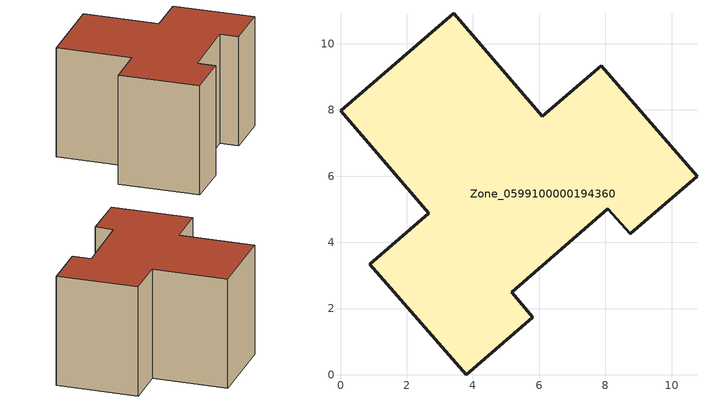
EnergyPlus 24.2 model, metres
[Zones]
Zone_0599100000194360
 floor ground (C_G): 2.67,4.88 0,7.98 3.42,10.92 6.09,7.81 7.88,9.34 10.77,5.99 8.75,4.26 8.07,5.02 5.18,2.49 5.81,1.73 3.8,0 0.89,3.34 z0
 wall outside (C_F): 6.09,7.81 3.42,10.92 0,7.98 2.67,4.88 0.89,3.34 3.8,0 5.81,1.73 5.18,2.49 8.07,5.02 8.75,4.26 10.77,5.99 7.88,9.34 6.09,7.81 z0:6.17
 roof outside (C_R): 8.75,4.26 10.77,5.99 7.88,9.34 6.09,7.81 3.42,10.92 0,7.98 2.67,4.88 0.89,3.34 3.8,0 5.81,1.73 5.18,2.49 8.07,5.02 z6.17
[BUILDING]
Pand.0599100000194360: North Axis=0; Terrain=City; Loads Convergence Tolerance Value=0.04; Temperature Convergence Tolerance Value=0.4; Solar Distribution=FullExterior; Maximum Number of Warmup Days=25; Minimum Number of Warmup Days=1
[Site:Location]
Rotterdam.The.Hague.AP_ZH_NLD Design_Conditions: Latitude=51.96; Longitude=4.45; Time Zone=1; Elevation=-4.5
[SITE:GROUNDTEMPERATURE:BUILDINGSURFACE]
18, 18, 18, 18, 18, 18, 18, 18, 18, 18, 18, 18
[MATERIAL] Thermal Absorptance=0.9; Solar Absorptance=0.7; Visible Absorptance=0.7
Name | Roughness | Thickness | Conductivity | Density | Specific Heat
G.TI.1992-2005 | MediumSmooth | 0.15 | 0.06 | 540 | 1210
F.TI.1992-2005 | Rough | 0.3 | 0.12 | 1920 | 840
R.TI.1992-2005 | MediumRough | 0.2 | 0.08 | 1500 | 1000
[CONSTRUCTION]
C_G: G.TI.1992-2005
C_F: F.TI.1992-2005
C_R: R.TI.1992-2005
[ZONE]
Zone_0599100000194360: Type=1; Multiplier=1; Ceiling Height=Autocalculate; Volume=Autocalculate; Floor Area=autocalculate; Part of Total Floor Area=Yes
[ZONEINFILTRATION:DESIGNFLOWRATE]
Infil_Zone_0599100000194360: Zone or ZoneList or Space or SpaceList=Zone_0599100000194360; Schedule=AlwaysOn; Design Flow Rate Calculation Method=Flow/Area; Flow Rate per Floor Area=0.0015; Constant Term Coefficient=1; Temperature Term Coefficient=0; Velocity Term Coefficient=0; Velocity Squared Term Coefficient=0
[HVACTEMPLATE:ZONE:IDEALLOADSAIRSYSTEM]
Zone_0599100000194360: Maximum Heating Supply Air Temperature=50; Minimum Cooling Supply Air Temperature=13; Maximum Heating Supply Air Humidity Ratio=0.0156; Minimum Cooling Supply Air Humidity Ratio=0.0077; Heating Limit=NoLimit; Cooling Limit=NoLimit; Dehumidification Control Type=ConstantSensibleHeatRatio; Cooling Sensible Heat Ratio=0.7; Dehumidification Setpoint=60; Humidification Control Type=None; Humidification Setpoint=30; Outdoor Air Method=None; Outdoor Air Flow Rate per Person=0.00944; Outdoor Air Flow Rate per Zone Floor Area=0; Outdoor Air Flow Rate per Zone=0; Demand Controlled Ventilation Type=None; Outdoor Air Economizer Type=NoEconomizer; Heat Recovery Type=None; Sensible Heat Recovery Effectiveness=0.7; Latent Heat Recovery Effectiveness=0.65
[ZONECONTROL:THERMOSTAT]
ThermostatControl_Zone_0599100000194360: Zone or ZoneList=Zone_0599100000194360; Control Type Schedule=DualSetpointControlType; Control 1=Thermostat_Zone_0599100000194360; Temperature Difference Between Cutout And Setpoint=0
[THERMOSTATSETPOINT:DUALSETPOINT]
Thermostat_Zone_0599100000194360: Heating Setpoint Temperature Schedule=HeatingSetpoint_Zone_0599100000194360; Cooling Setpoint Temperature Schedule=CoolingSetpoint_Zone_0599100000194360
[SCHEDULE:COMPACT]
HeatingSetpoint_Zone_0599100000194360: Through: 12/31, For: AllDays, Until: 24:00, 21
CoolingSetpoint_Zone_0599100000194360: Through: 12/31, For: AllDays, Until: 24:00, 24
DualSetpointControlType: Through: 12/31, For: AllDays, Until: 24:00, 4
AlwaysOn: Through: 12/31, For: AllDays, Until: 24:00, 1
